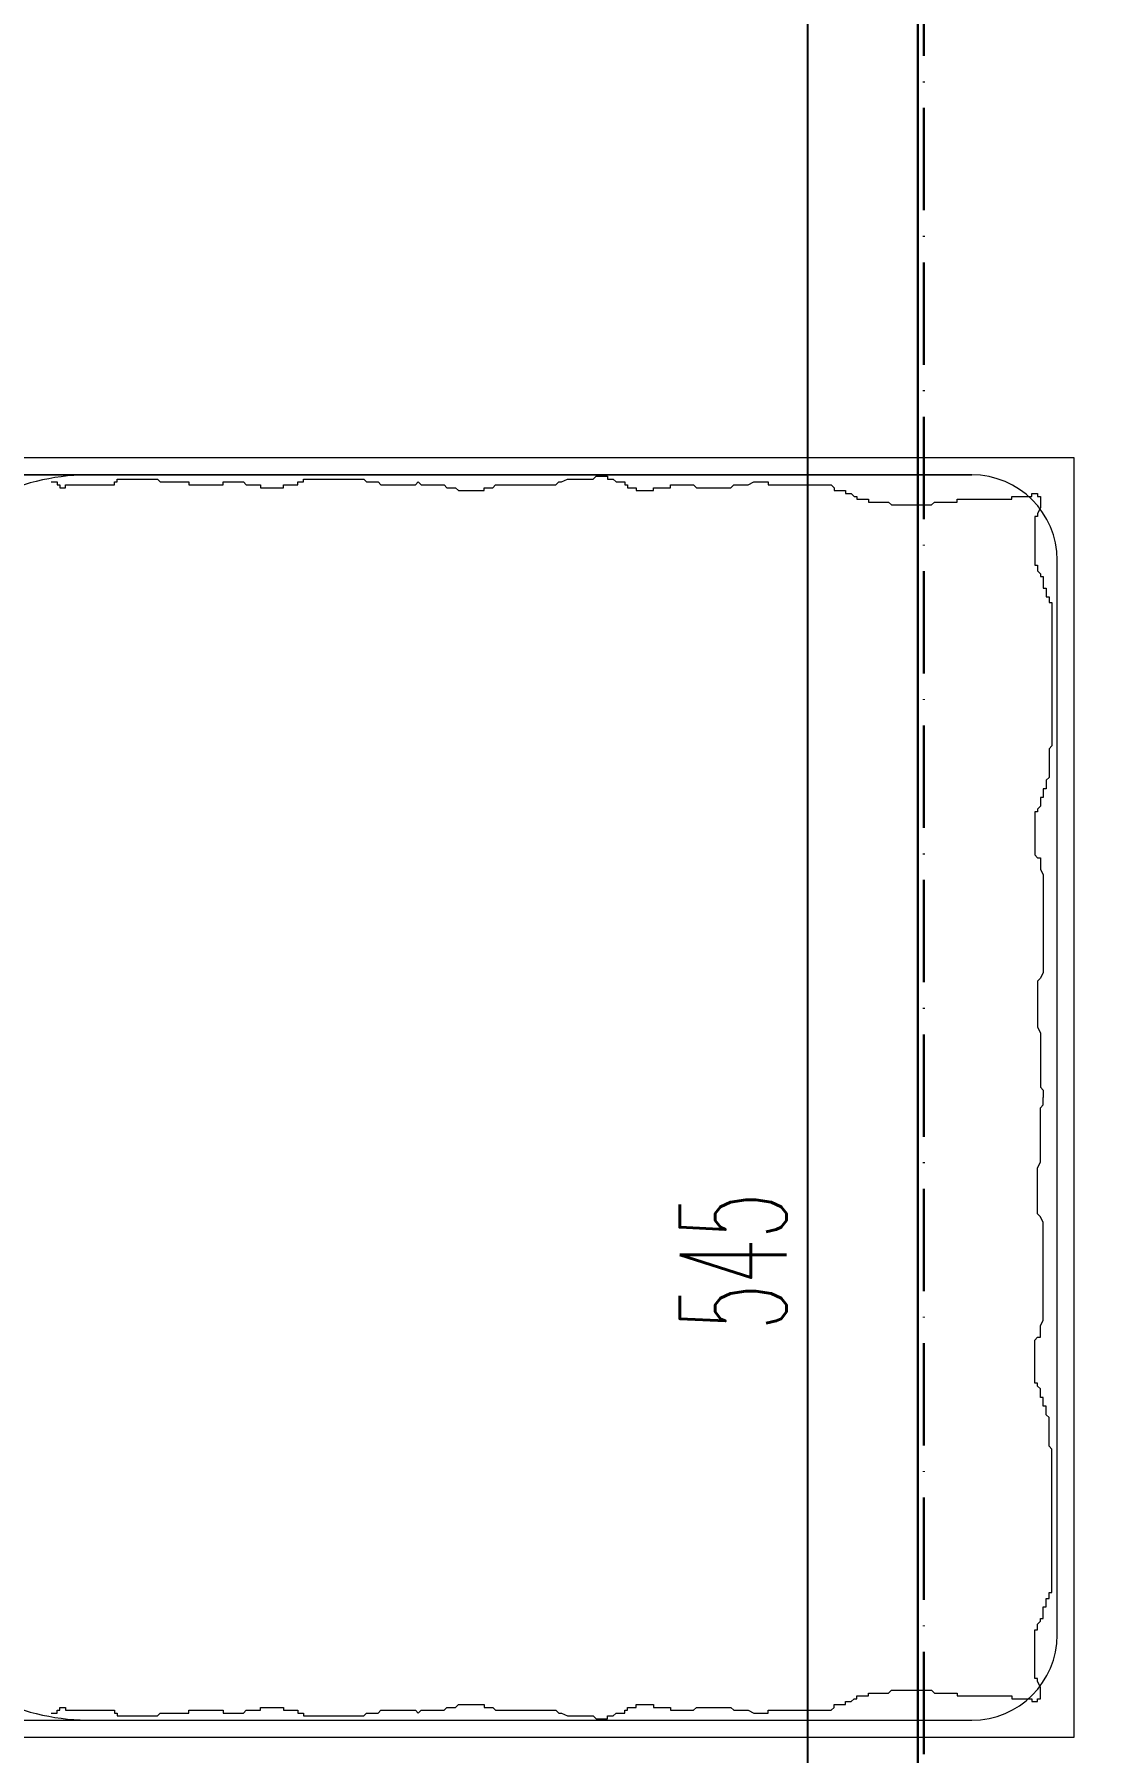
# Model space of a CAD drawing. Extents: x 775040 to 808375, y 4159409 to 4163651.
# Drawn here: x 785360.8 to 785484.1, y 4162258.7 to 4162460.1 of the extents above; entities that cross this region are included whole.
import ezdxf

# ---------------------------------------------------------------- set-up
doc = ezdxf.new("R2010")
doc.units = 0
doc.header["$MEASUREMENT"] = 0
doc.header["$PDMODE"] = 3
doc.linetypes.add('ACAD_ISO10W100', pattern=[18, 12, -3, 0, -3])
doc.linetypes.add('DUZ', pattern=[500, 500])
doc.layers.get('0').update_dxf_attribs({"linetype": 'DUZ'})
for name, color, linetype, lineweight in [('Z_iç ölçü dikey', 111, 'Continuous', 25), ('Z_kesit çizgisi', 6, 'ACAD_ISO10W100', 30), ('Z_tefriş', 73, 'Continuous', 5)]:
    doc.layers.add(name, color=color, linetype=linetype, lineweight=lineweight)
doc.styles.add('OLCUIC', font='ROMANS.SHX', dxfattribs={"width": 0.5})
doc.dimstyles.new('ölçü 50', dxfattribs={"dimtxt": 12.5, "dimasz": 7, "dimexe": 5.3, "dimexo": 5, "dimgap": 2.5, "dimtad": 1, "dimdec": 0, "dimzin": 9, "dimdsep": 46, "dimtxsty": 'OLCUIC', "dimblk1": 'ARCHTICK', "dimblk2": 'ARCHTICK', "dimsah": 1, "dimcen": 0, "dimdle": 5.5, "dimadec": 0, "dimazin": 0, "dimtfac": 1, "dimtdec": 0, "dimtix": 1, "dimtofl": 0, "dimtmove": 1, "dimatfit": 3, "dimldrblk": 'ARCHTICK', "dimfxl": 0, "dimtolj": 1, "dimtzin": 0, "dimarcsym": 0})

# ---------------------------------------------------------------- blocks, each defined once
blk = doc.blocks.new('YATAK 1')
at = {"layer": 'Z_tefriş'}
for p, q in [((-8941.06, 17107.31), (-8941.06, 16917.31)), ((-8791.06, 16917.31), (-8791.06, 17107.31)), ((-8939.06, 17095.31), (-8939.06, 16929.31)), ((-8793.06, 17095.31), (-8793.06, 16929.31)), ((-8793.06, 16929.31), (-8793.06, 17095.31)), ((-8938.22, 17037.21), (-8938.22, 17036.54)), ((-8938.22, 17036.54), (-8937.88, 17036.54)), ((-8937.88, 17036.54), (-8937.88, 17036.21)), ((-8937.88, 17036.21), (-8937.55, 17036.21)), ((-8937.88, 17035.53), (-8937.88, 17029.82)), ((-8937.55, 17035.53), (-8937.88, 17035.53)), ((-8937.55, 17036.21), (-8937.55, 17035.53)), ((-8794.23, 17036.21), (-8794.57, 17036.21)), ((-8794.57, 17036.21), (-8794.57, 17035.53)), ((-8794.57, 17035.53), (-8794.23, 17035.53)), ((-8793.89, 17036.54), (-8794.23, 17036.54)), ((-8794.23, 17036.54), (-8794.23, 17036.21)), ((-8794.23, 17035.53), (-8794.23, 17029.82)), ((-8793.89, 17037.21), (-8793.89, 17036.54)), ((-8938.56, 17029.48), (-8938.56, 17024.78)), ((-8938.22, 17029.48), (-8938.56, 17029.48)), ((-8938.22, 17029.82), (-8938.22, 17029.48)), ((-8937.88, 17029.82), (-8938.22, 17029.82)), ((-8794.23, 17029.82), (-8793.89, 17029.82)), ((-8793.89, 17029.82), (-8793.89, 17029.48)), ((-8793.89, 17029.48), (-8793.56, 17029.48)), ((-8793.56, 17029.48), (-8793.56, 17024.78)), ((-8938.56, 17024.78), (-8938.22, 17024.44)), ((-8938.22, 17024.44), (-8938.22, 17021.08)), ((-8793.56, 17024.78), (-8793.89, 17024.44)), ((-8793.89, 17024.44), (-8793.89, 17021.08)), ((-8938.22, 17021.08), (-8937.88, 17021.08)), ((-8937.88, 17021.08), (-8937.88, 17017.05)), ((-8793.89, 17021.08), (-8794.23, 17021.08)), ((-8794.23, 17021.08), (-8794.23, 17017.05)), ((-8938.22, 17017.05), (-8938.22, 17014.7)), ((-8937.88, 17017.05), (-8938.22, 17017.05)), ((-8794.23, 17017.05), (-8793.89, 17017.05)), ((-8793.89, 17017.05), (-8793.89, 17014.7)), ((-8938.22, 17014.7), (-8937.88, 17014.36)), ((-8937.88, 17014.36), (-8937.88, 17012.68)), ((-8793.89, 17014.7), (-8794.23, 17014.36)), ((-8794.23, 17014.36), (-8794.23, 17012.68)), ((-8937.88, 17012.68), (-8937.55, 17012.68)), ((-8937.55, 17012.68), (-8937.55, 17009.99)), ((-8794.23, 17012.68), (-8794.57, 17012.68)), ((-8794.57, 17012.68), (-8794.57, 17009.99)), ((-8937.88, 17009.99), (-8937.88, 17008.31)), ((-8937.55, 17009.99), (-8937.88, 17009.99)), ((-8794.57, 17009.99), (-8794.23, 17009.99)), ((-8794.23, 17009.99), (-8794.23, 17008.31)), ((-8938.56, 17007.64), (-8938.56, 17000.58)), ((-8938.22, 17007.64), (-8938.56, 17007.64)), ((-8938.22, 17008.31), (-8938.22, 17007.64)), ((-8937.88, 17008.31), (-8938.22, 17008.31)), ((-8794.23, 17008.31), (-8793.89, 17008.31)), ((-8793.89, 17008.31), (-8793.89, 17007.64)), ((-8793.89, 17007.64), (-8793.56, 17007.64)), ((-8793.56, 17007.64), (-8793.56, 17000.58)), ((-8938.56, 17000.58), (-8938.22, 17000.25)), ((-8938.22, 17000.25), (-8938.22, 16998.9)), ((-8793.56, 17000.58), (-8793.89, 17000.25)), ((-8793.89, 17000.25), (-8793.89, 16998.9)), ((-8938.22, 16998.9), (-8937.88, 16998.57)), ((-8937.88, 16998.57), (-8937.88, 16994.54)), ((-8793.89, 16998.9), (-8794.23, 16998.57)), ((-8794.23, 16998.57), (-8794.23, 16994.54)), ((-8937.88, 16994.54), (-8938.22, 16994.2)), ((-8938.22, 16994.2), (-8937.88, 16993.86)), ((-8937.88, 16993.86), (-8937.88, 16991.17)), ((-8794.23, 16994.54), (-8793.89, 16994.2)), ((-8793.89, 16994.2), (-8794.23, 16993.86)), ((-8794.23, 16993.86), (-8794.23, 16991.17)), ((-8937.88, 16991.17), (-8937.55, 16990.84)), ((-8794.23, 16991.17), (-8794.57, 16990.84)), ((-8937.55, 16990.84), (-8937.55, 16989.83)), ((-8937.55, 16989.83), (-8937.21, 16989.49)), ((-8937.21, 16989.49), (-8937.21, 16986.47)), ((-8794.57, 16989.83), (-8794.9, 16989.49)), ((-8794.9, 16989.49), (-8794.9, 16986.47)), ((-8794.57, 16990.84), (-8794.57, 16989.83)), ((-8937.55, 16985.46), (-8937.88, 16985.13)), ((-8937.88, 16985.13), (-8937.88, 16978.07)), ((-8937.55, 16986.47), (-8937.55, 16985.46)), ((-8937.21, 16986.47), (-8937.55, 16986.47)), ((-8794.9, 16986.47), (-8794.57, 16986.47)), ((-8794.57, 16986.47), (-8794.57, 16985.46)), ((-8794.57, 16985.46), (-8794.23, 16985.13)), ((-8794.23, 16985.13), (-8794.23, 16978.07)), ((-8938.22, 16977.4), (-8938.56, 16976.72)), ((-8937.88, 16978.07), (-8938.22, 16977.73)), ((-8938.22, 16977.73), (-8938.22, 16977.4)), ((-8794.23, 16978.07), (-8793.89, 16977.73)), ((-8793.89, 16977.73), (-8793.89, 16977.4)), ((-8793.89, 16977.4), (-8793.56, 16976.72)), ((-8938.56, 16976.72), (-8938.56, 16973.7)), ((-8793.56, 16976.72), (-8793.56, 16973.7)), ((-8938.56, 16973.7), (-8938.89, 16973.36)), ((-8938.89, 16973.36), (-8938.89, 16972.02)), ((-8793.56, 16973.7), (-8793.22, 16973.36)), ((-8793.22, 16973.36), (-8793.22, 16972.02)), ((-8938.89, 16972.02), (-8938.56, 16972.02)), ((-8938.56, 16972.02), (-8938.56, 16971.35)), ((-8938.56, 16971.35), (-8938.22, 16971.01)), ((-8793.56, 16971.35), (-8793.89, 16971.01)), ((-8793.22, 16972.02), (-8793.56, 16972.02)), ((-8793.56, 16972.02), (-8793.56, 16971.35)), ((-8938.22, 16971.01), (-8938.22, 16970)), ((-8938.22, 16970), (-8937.88, 16970)), ((-8937.88, 16970), (-8937.88, 16969.67)), ((-8937.88, 16969.67), (-8937.55, 16969.67)), ((-8937.55, 16969.67), (-8937.55, 16968.66)), ((-8794.23, 16969.67), (-8794.57, 16969.67)), ((-8794.57, 16969.67), (-8794.57, 16968.66)), ((-8793.89, 16970), (-8794.23, 16970)), ((-8794.23, 16970), (-8794.23, 16969.67)), ((-8793.89, 16971.01), (-8793.89, 16970)), ((-8937.55, 16968.66), (-8937.21, 16968.66)), ((-8937.21, 16968.66), (-8937.21, 16966.64)), ((-8794.57, 16968.66), (-8794.9, 16968.66)), ((-8794.9, 16968.66), (-8794.9, 16966.64)), ((-8937.55, 16966.64), (-8937.55, 16964.63)), ((-8937.21, 16966.64), (-8937.55, 16966.64)), ((-8794.9, 16966.64), (-8794.57, 16966.64)), ((-8794.57, 16966.64), (-8794.57, 16964.63)), ((-8937.88, 16964.63), (-8937.88, 16961.94)), ((-8937.55, 16964.63), (-8937.88, 16964.63)), ((-8794.57, 16964.63), (-8794.23, 16964.63)), ((-8794.23, 16964.63), (-8794.23, 16961.94)), ((-8937.88, 16961.94), (-8937.55, 16961.6)), ((-8937.55, 16961.6), (-8937.55, 16957.57)), ((-8794.23, 16961.94), (-8794.57, 16961.6)), ((-8794.57, 16961.6), (-8794.57, 16957.57)), ((-8937.55, 16957.57), (-8937.88, 16957.23)), ((-8937.88, 16957.23), (-8937.88, 16955.55)), ((-8794.57, 16957.57), (-8794.23, 16957.23)), ((-8794.23, 16957.23), (-8794.23, 16955.55)), ((-8937.88, 16955.55), (-8938.22, 16954.88)), ((-8794.23, 16955.55), (-8793.89, 16954.88)), ((-8938.22, 16954.88), (-8938.22, 16953.2)), ((-8938.22, 16953.2), (-8937.88, 16953.2)), ((-8937.88, 16953.2), (-8937.88, 16945.81)), ((-8793.89, 16953.2), (-8794.23, 16953.2)), ((-8794.23, 16953.2), (-8794.23, 16945.81)), ((-8793.89, 16954.88), (-8793.89, 16953.2)), ((-8937.88, 16945.81), (-8937.55, 16945.47)), ((-8937.55, 16945.47), (-8937.21, 16945.47)), ((-8937.21, 16945.47), (-8937.21, 16944.13)), ((-8794.57, 16945.47), (-8794.9, 16945.47)), ((-8794.9, 16945.47), (-8794.9, 16944.13)), ((-8794.23, 16945.81), (-8794.57, 16945.47)), ((-8937.21, 16944.13), (-8936.87, 16944.13)), ((-8936.87, 16944.13), (-8936.87, 16943.46)), ((-8936.87, 16943.46), (-8936.54, 16943.12)), ((-8936.54, 16943.12), (-8936.54, 16942.78)), ((-8795.24, 16943.46), (-8795.58, 16943.12)), ((-8795.58, 16943.12), (-8795.58, 16942.78)), ((-8794.9, 16944.13), (-8795.24, 16944.13)), ((-8795.24, 16944.13), (-8795.24, 16943.46)), ((-8936.54, 16942.78), (-8936.2, 16942.78)), ((-8936.2, 16942.78), (-8936.2, 16941.44)), ((-8936.2, 16941.44), (-8935.87, 16941.44)), ((-8935.87, 16941.44), (-8935.87, 16939.09)), ((-8795.91, 16941.44), (-8796.25, 16941.44)), ((-8796.25, 16941.44), (-8796.25, 16939.09)), ((-8795.58, 16942.78), (-8795.91, 16942.78)), ((-8795.91, 16942.78), (-8795.91, 16941.44)), ((-8935.87, 16939.09), (-8935.53, 16938.75)), ((-8796.25, 16939.09), (-8796.59, 16938.75)), ((-8935.53, 16938.75), (-8935.53, 16934.05)), ((-8796.59, 16938.75), (-8796.59, 16934.05)), ((-8935.53, 16934.05), (-8935.87, 16933.71)), ((-8935.87, 16933.71), (-8935.87, 16931.02)), ((-8796.59, 16934.05), (-8796.25, 16933.71)), ((-8796.25, 16933.71), (-8796.25, 16931.02)), ((-8935.87, 16931.02), (-8936.2, 16931.02)), ((-8936.2, 16931.02), (-8936.2, 16924.64)), ((-8796.25, 16931.02), (-8795.91, 16931.02)), ((-8795.91, 16931.02), (-8795.91, 16924.64)), ((-8936.54, 16924.64), (-8936.54, 16922.28)), ((-8936.2, 16924.64), (-8936.54, 16924.64)), ((-8795.91, 16924.64), (-8795.58, 16924.64)), ((-8795.58, 16924.64), (-8795.58, 16922.28)), ((-8936.87, 16922.28), (-8936.87, 16921.61)), ((-8936.54, 16922.28), (-8936.87, 16922.28)), ((-8936.87, 16921.61), (-8936.54, 16921.61)), ((-8936.54, 16921.61), (-8936.54, 16921.28)), ((-8936.54, 16921.28), (-8935.19, 16921.28)), ((-8935.19, 16921.28), (-8934.52, 16921.61)), ((-8934.52, 16921.61), (-8934.18, 16921.61)), ((-8934.18, 16921.95), (-8928.47, 16921.95)), ((-8934.18, 16921.61), (-8934.18, 16921.95)), ((-8928.47, 16921.95), (-8928.47, 16921.61)), ((-8928.47, 16921.61), (-8927.79, 16921.61)), ((-8927.79, 16921.61), (-8927.46, 16921.28)), ((-8927.46, 16921.28), (-8927.12, 16921.28)), ((-8927.12, 16921.28), (-8927.12, 16920.94)), ((-8927.12, 16920.94), (-8925.78, 16920.94)), ((-8925.78, 16920.94), (-8925.78, 16920.6)), ((-8902.23, 16920.94), (-8901.22, 16920.94)), ((-8902.23, 16920.6), (-8902.23, 16920.94)), ((-8901.22, 16921.28), (-8900.21, 16921.28)), ((-8901.22, 16920.94), (-8901.22, 16921.28)), ((-8900.21, 16921.28), (-8899.88, 16921.61)), ((-8899.88, 16921.61), (-8899.54, 16921.61)), ((-8899.54, 16921.95), (-8894.49, 16921.95)), ((-8899.54, 16921.61), (-8899.54, 16921.95)), ((-8894.49, 16921.95), (-8894.16, 16921.61)), ((-8894.16, 16921.61), (-8894.16, 16921.28)), ((-8894.16, 16921.28), (-8892.81, 16921.28)), ((-8892.81, 16921.28), (-8892.14, 16920.94)), ((-8892.14, 16920.94), (-8880.7, 16920.94)), ((-8880.7, 16920.94), (-8880.03, 16921.28)), ((-8880.03, 16921.28), (-8879.7, 16921.61)), ((-8879.7, 16921.61), (-8874.31, 16921.61)), ((-8874.31, 16921.61), (-8873.64, 16921.28)), ((-8873.64, 16921.28), (-8867.25, 16921.28)), ((-8867.25, 16921.28), (-8866.91, 16920.94)), ((-8866.91, 16920.94), (-8866.06, 16920.94)), ((-8865.2, 16920.94), (-8866.06, 16920.94)), ((-8864.86, 16921.28), (-8865.2, 16920.94)), ((-8858.47, 16921.28), (-8864.86, 16921.28)), ((-8857.8, 16921.61), (-8858.47, 16921.28)), ((-8852.42, 16921.61), (-8857.8, 16921.61)), ((-8852.08, 16921.28), (-8852.42, 16921.61)), ((-8851.41, 16920.94), (-8852.08, 16921.28)), ((-8839.97, 16920.94), (-8851.41, 16920.94)), ((-8839.3, 16921.28), (-8839.97, 16920.94)), ((-8837.96, 16921.28), (-8839.3, 16921.28)), ((-8837.62, 16921.95), (-8837.96, 16921.61)), ((-8837.96, 16921.61), (-8837.96, 16921.28)), ((-8832.57, 16921.95), (-8837.62, 16921.95)), ((-8832.57, 16921.61), (-8832.57, 16921.95)), ((-8832.24, 16921.61), (-8832.57, 16921.61)), ((-8831.9, 16921.28), (-8832.24, 16921.61)), ((-8830.89, 16921.28), (-8831.9, 16921.28)), ((-8830.89, 16920.94), (-8830.89, 16921.28)), ((-8829.88, 16920.94), (-8830.89, 16920.94)), ((-8829.88, 16920.6), (-8829.88, 16920.94)), ((-8804.99, 16920.94), (-8806.34, 16920.94)), ((-8806.34, 16920.94), (-8806.34, 16920.6)), ((-8804.66, 16921.28), (-8804.99, 16921.28)), ((-8804.99, 16921.28), (-8804.99, 16920.94)), ((-8804.32, 16921.61), (-8804.66, 16921.28)), ((-8803.65, 16921.61), (-8804.32, 16921.61)), ((-8797.93, 16921.95), (-8803.65, 16921.95)), ((-8803.65, 16921.95), (-8803.65, 16921.61)), ((-8797.93, 16921.61), (-8797.93, 16921.95)), ((-8797.59, 16921.61), (-8797.93, 16921.61)), ((-8796.92, 16921.28), (-8797.59, 16921.61)), ((-8795.58, 16921.28), (-8796.92, 16921.28)), ((-8795.58, 16922.28), (-8795.24, 16922.28)), ((-8795.24, 16921.61), (-8795.58, 16921.61)), ((-8795.58, 16921.61), (-8795.58, 16921.28)), ((-8795.24, 16922.28), (-8795.24, 16921.61)), ((-8929.06, 16919.31), (-8803.06, 16919.31)), ((-8925.78, 16920.6), (-8924.77, 16920.6)), ((-8924.77, 16920.6), (-8924.77, 16920.27)), ((-8924.77, 16920.27), (-8924.09, 16920.27)), ((-8924.09, 16920.27), (-8924.09, 16919.93)), ((-8924.09, 16919.93), (-8907.28, 16919.93)), ((-8907.28, 16919.93), (-8906.94, 16920.27)), ((-8906.94, 16920.27), (-8903.58, 16920.27)), ((-8903.58, 16920.27), (-8903.24, 16920.6)), ((-8903.24, 16920.6), (-8902.23, 16920.6)), ((-8828.87, 16920.6), (-8829.88, 16920.6)), ((-8828.54, 16920.27), (-8828.87, 16920.6)), ((-8825.17, 16920.27), (-8828.54, 16920.27)), ((-8824.84, 16919.93), (-8825.17, 16920.27)), ((-8808.02, 16919.93), (-8824.84, 16919.93)), ((-8807.35, 16920.27), (-8808.02, 16920.27)), ((-8808.02, 16920.27), (-8808.02, 16919.93)), ((-8806.34, 16920.6), (-8807.35, 16920.6)), ((-8807.35, 16920.6), (-8807.35, 16920.27)), ((-8941.06, 16917.31), (-8791.06, 16917.31))]:
    blk.add_line(p, q, dxfattribs=at)
for centre, radius, start, end in [((-8911.61, 17032.49), 27.45, 79.6059, 178.8153), ((-8820.5, 17032.49), 27.45, 1.1847, 100.3941), ((-8929.06, 16929.31), 10, 180, 270), ((-8803.06, 16929.31), 10, 270, 0), ((-8803.06, 16929.31), 10, 270, 0)]:
    blk.add_arc(centre, radius, start, end, dxfattribs=at)
blk = doc.blocks.new('_ARCHTICK')
at = {"color": 0, "linetype": 'ByBlock', "const_width": 0.15}
blk.add_lwpolyline([(-0.5, -0.5), (0.5, 0.5)], dxfattribs=at)
blk = doc.blocks.new('*D751')
at = {"layer": 'Defpoints', "color": 0, "linetype": 'Continuous', "transparency": 16777216}
for p in [(785451.4, 4162588.75), (785514.54, 4162588.75), (785421.17, 4162043.75)]:
    blk.add_point(p, dxfattribs=at)
at = {"layer": 'Z_iç ölçü dikey', "color": 0, "linetype": 'Continuous', "lineweight": -2, "transparency": 16777216}
for p, q in [((785451.4, 4162038.25), (785451.4, 4162594.25)), ((785459.4, 4162588.75), (785446.1, 4162588.75)), ((785443.4, 4162043.75), (785456.7, 4162043.75))]:
    blk.add_line(p, q, dxfattribs=at)
at = {"layer": 'Z_iç ölçü dikey', "color": 0, "linetype": 'Continuous', "lineweight": -2, "transparency": 16777216, "xscale": 7, "yscale": 7, "zscale": 7}
for p, rotation in [((785451.4, 4162588.75), 90), ((785451.4, 4162043.75), 270)]:
    blk.add_blockref('_ARCHTICK', p, dxfattribs=dict(at, rotation=rotation))
at = {"layer": 'Z_iç ölçü dikey', "color": 0, "linetype": 'Continuous', "transparency": 16777216, "insert": (785442.65, 4162316.25), "char_height": 12.5, "attachment_point": 5, "rotation": 90, "style": 'OLCUIC'}
blk.add_mtext('\\A1;545', dxfattribs=at)

msp = doc.modelspace()

# ---------------------------------------------------------------- linework, layer by layer
at = {"layer": 'Z_kesit çizgisi', "linetype": 'Continuous'}
msp.add_line((785464.3, 4162908.7), (785464.3, 4159734.81), dxfattribs=at)
at = {"layer": 'Z_kesit çizgisi'}
msp.add_line((785465.02, 4162903.99), (785465.02, 4160704.69), dxfattribs=at)

# ---------------------------------------------------------------- block references
at = {"layer": 'Z_tefriş', "rotation": 90}
msp.add_blockref('YATAK 1', (802399.95, 4171201.54), dxfattribs=at)

# ---------------------------------------------------------------- dimensions: what is measured, and where the dimension line sits
at = {"layer": 'Z_iç ölçü dikey', "linetype": 'Continuous'}
dim = msp.add_linear_dim(base=(785451.4, 4162588.75), p1=(785421.17, 4162043.75), p2=(785514.54, 4162588.75), angle=90, dimstyle='ölçü 50', override={"dimfxl": 8}, dxfattribs=at)
dim.commit()
dim.dimension.update_dxf_attribs({"geometry": '*D751', "text_midpoint": (785442.65, 4162316.25)})

doc.saveas('drawing.dxf')
